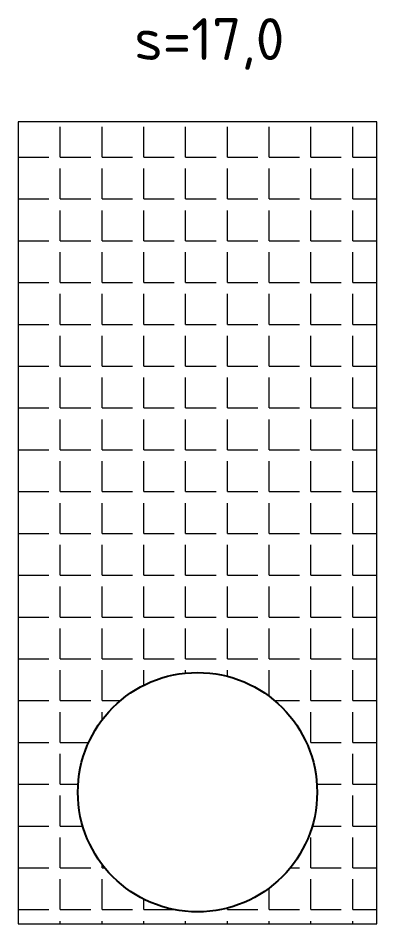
# Model space of a CAD drawing. Header units: millimetres. Extents: x 412691 to 517962, y -254736 to -160956.
# Drawn here: x 477072 to 480072, y -210296 to -202728 of the extents above; entities that cross this region are included whole.
import ezdxf

# ---------------------------------------------------------------- set-up
doc = ezdxf.new("R2010")
doc.units = ezdxf.units.MM
for name, color, linetype, lineweight in [('второстепенные', 7, 'Continuous', 25), ('текст', 7, 'Continuous', 18), ('штриховка', 7, 'Continuous', 9)]:
    doc.layers.add(name, color=color, linetype=linetype, lineweight=lineweight)
doc.layers.add('помощь', color=1, linetype='Continuous', lineweight=0, plot=False)
doc.styles.add('ISOCPEUR', font='isocpeur.ttf')

msp = doc.modelspace()

# ---------------------------------------------------------------- hatches: boundary and pattern name
at = {"layer": 'штриховка', "ltscale": 10}
h = msp.add_hatch(dxfattribs=at)
h.set_pattern_fill('ANGLE', color=256, scale=50)
h.set_pattern_definition([(0, (0, -62793.2), (0, 349.25), [254, -95.25]), (90, (0, -62793.2), (-349.25, 2e-14), [254, -95.25])])
h.paths.add_polyline_path([(480071.87, -203596.03), (477071.87, -203596.03), (477071.87, -210295.64), (480071.87, -210295.64)])
edge = h.paths.add_edge_path(flags=16)
edge.add_arc((478571.87, -209195.64), 1000, 0, 360)

# ---------------------------------------------------------------- linework, layer by layer
at = {"layer": 'второстепенные'}
msp.add_circle((478571.87, -209195.64), 1000, dxfattribs=at)
at = {"layer": 'помощь', "ltscale": 10}
msp.add_lwpolyline([(477071.87, -210295.64), (480071.87, -210295.64), (480071.87, -203596.03), (477071.87, -203596.03)], close=True, dxfattribs=at)

# ---------------------------------------------------------------- texts
at = {"layer": 'текст', "insert": (478670.68, -202943.89), "char_height": 350, "width": 6037.8679, "attachment_point": 5, "style": 'ISOCPEUR'}
msp.add_mtext('\\pxqc;s=17,0', dxfattribs=at)

doc.saveas('drawing.dxf')
